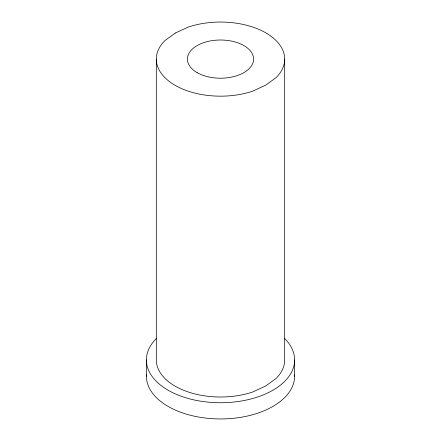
<?xml version="1.0" encoding="UTF-8"?>
<svg xmlns="http://www.w3.org/2000/svg" width="441" height="441" viewBox="0 0 441 441"><rect width="100%" height="100%" fill="white"/><g stroke="black" fill="none" stroke-linecap="round" stroke-linejoin="round"><path stroke-width="0.66" d="M294.616 359.95L294.616 376.162M284.688 59.111L284.688 359.95A64.188 37.061 0 0 1 276.088 378.483L265.653 386.018L252.594 392.043A64.188 37.061 0 0 1 156.312 359.95L156.312 59.111M146.384 359.95L146.384 376.162M294.577 374.856A74.116 42.788 0 0 1 220.5 418.95A74.116 42.788 0 0 1 146.423 374.856M284.688 338.556A74.116 42.788 0 0 1 220.5 402.743A74.116 42.788 0 0 1 156.312 338.556M175.347 33.042L164.912 40.578A64.188 37.061 0 0 0 175.11 85.311A64.188 37.061 0 0 0 252.594 91.204L265.653 85.179L276.088 77.638A64.188 37.061 0 0 0 265.89 32.904A64.188 37.061 0 0 0 188.406 27.017L175.347 33.042M197.105 72.616A33.086 19.101 0 0 0 252.461 64.055A33.086 19.101 0 0 0 211.939 40.655A33.086 19.101 0 0 0 197.105 72.616"/></g></svg>
